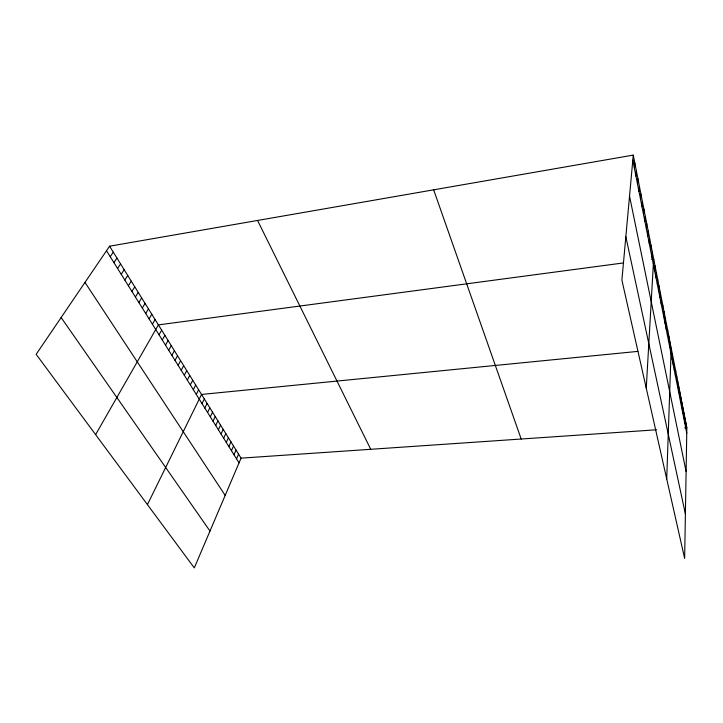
<?xml version="1.0" encoding="UTF-8"?>
<svg xmlns="http://www.w3.org/2000/svg" width="723" height="723" viewBox="0 0 723 723"><rect width="100%" height="100%" fill="white"/><g stroke="black" fill="none" stroke-linecap="round" stroke-linejoin="round"><path stroke-width="1.08" d="M685.775 428.233L685.874 422.747M633.267 155.102L686.85 427.718L684.645 558.454L621.897 280.108L633.267 155.102L109.58 246.2L36.15 354.315L194.288 567.898L241.057 458.147L109.58 246.2M684.78 423.208L684.889 417.731M682.774 413.032L682.892 407.555M683.786 418.147L683.895 412.661M681.753 407.88L681.87 402.404M679.683 397.415L679.819 391.947M680.723 402.675L680.849 397.198M678.635 392.11L678.78 386.642M676.511 381.355L676.665 375.888M677.578 386.76L677.722 381.292M675.436 375.897L675.589 370.438M674.342 370.384L674.505 364.925M672.137 359.204L672.309 353.755M673.24 364.826L673.42 359.367M666.723 478.942L671.197 348.088M669.832 347.582L670.031 342.142M668.648 341.563L668.847 336.132M667.446 335.481L667.654 330.059M666.235 329.336L666.452 323.922M665.006 323.136L665.232 317.722M663.768 316.864L663.994 311.459M662.512 310.529L662.756 305.133M661.247 304.121L661.5 298.735M659.972 297.65L660.226 292.273M658.68 291.107L658.942 285.748M657.37 284.501L657.65 279.141M656.05 277.822L656.339 272.472M654.713 271.062L655.011 265.73M646.254 388.161L653.673 258.915L651.486 259.205M652.001 257.334L652.318 252.02M650.619 250.357L650.944 245.061M649.227 243.299L649.561 238.012M647.817 236.168L648.16 230.899M646.389 228.947L646.751 223.696M644.952 221.654L645.314 216.412M643.488 214.279L643.868 209.055M642.015 206.814L642.404 201.609M640.524 199.268L640.921 194.08M639.015 191.631L639.43 186.462M637.487 183.904L637.912 178.753M635.942 176.096L636.385 170.962M634.378 168.188L634.83 163.082M236.538 458.816L238.563 454.125M234.008 454.767L236.05 450.068M231.459 450.682L233.511 445.992M228.884 446.57L230.962 441.87M226.29 442.422L228.387 437.722M223.678 438.246L225.793 433.547M221.048 434.035L223.181 429.335M218.4 429.787L220.551 425.097M215.725 425.513L217.903 420.813M213.032 421.202L215.228 416.511M210.312 416.855L212.535 412.164M207.582 412.481L209.815 407.79M204.817 408.061L207.076 403.371M202.042 403.615L204.32 398.924M147.429 504.609L201.536 394.442L637.849 351.387M196.304 394.433L198.626 389.742M193.339 389.688L195.689 385.007M190.348 384.907L192.725 380.226M187.338 380.081L189.733 375.409M184.293 375.219L186.715 370.547M181.229 370.321L183.678 365.648M178.138 365.368L180.614 360.705M175.02 360.379L177.515 355.716M171.875 355.355L174.397 350.691M168.703 350.275L171.252 345.621M165.504 345.16L168.079 340.506M162.277 339.991L164.88 335.345M159.024 334.785L161.654 330.14M95.608 434.622L158.391 324.889L623.398 262.946M152.426 324.22L155.111 319.593M149.083 318.87L151.794 314.243M145.712 313.475L148.45 308.857M142.304 308.025L145.07 303.416M138.87 302.53L141.663 297.921M135.4 296.99L138.229 292.381M131.902 291.387L134.767 286.796M128.378 285.739L131.261 281.157M124.817 280.045L127.736 275.463M121.22 274.288L124.166 269.715M117.596 268.486L120.578 263.922M113.927 262.63L116.945 258.066M110.23 256.71L113.285 252.164M241.057 458.147L656.484 429.787M684.663 427.862L686.85 427.718M61.13 317.542L209.986 531.062M84.98 282.422L225.178 495.409M106.498 250.736L239.051 462.847M257.56 220.461L370.736 449.29M433.655 189.824L521.184 439.024M625.847 236.701L685.395 513.981M629.534 196.114L686.109 471.513M632.806 160.19L686.76 433.204"/></g></svg>
